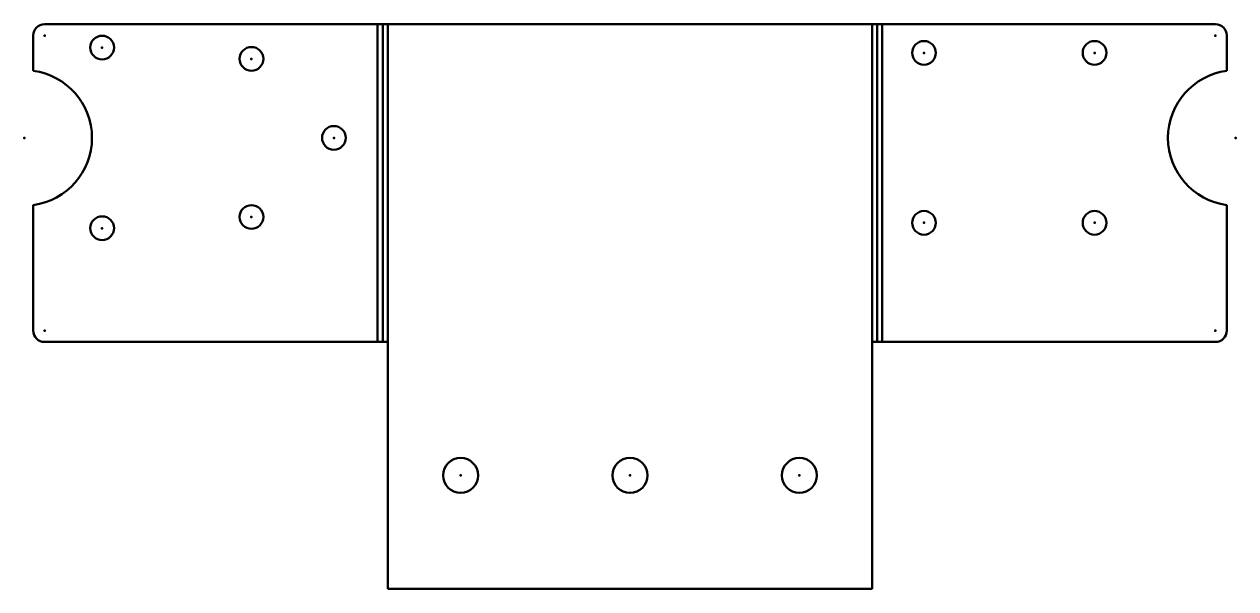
# Model space of a CAD drawing. Header units: millimetres. Extents: x -76 to 31, y -50 to 0.
import ezdxf

# ---------------------------------------------------------------- set-up
doc = ezdxf.new("R2010")
doc.units = ezdxf.units.MM
for name, color, linetype, lineweight in [('IV_ARC_CENTERS', 7, 'Continuous', 50), ('IV_BEND_DOWN', 7, 'Continuous', 50), ('IV_INTERIOR_PROFILES', 7, 'Continuous', 50), ('IV_OUTER_PROFILE', 7, 'Continuous', 50), ('IV_TANGENT', 7, 'Continuous', 50)]:
    doc.layers.add(name, color=color, linetype=linetype, lineweight=lineweight)

msp = doc.modelspace()

# ---------------------------------------------------------------- linework, layer by layer
at = {"layer": 'IV_ARC_CENTERS'}
for p in [(-74.17, -1), (29.49, -1), (-69.07, -2.07), (-55.85, -3.07), (3.69, -2.54), (18.79, -2.54), (-75.97, -10.07), (-48.55, -10.07), (31.29, -10.07), (-55.85, -17.07), (-69.07, -18.07), (3.69, -17.59), (18.79, -17.59), (-74.17, -27.14), (29.49, -27.14), (-37.34, -39.96), (-22.34, -39.96), (-7.34, -39.96)]:
    msp.add_point(p, dxfattribs=at)
at = {"layer": 'IV_BEND_DOWN'}
for p, q in [((-44.23, 0), (-44.23, -28.14)), ((-0.45, -28.14), (-0.45, 0))]:
    msp.add_line(p, q, dxfattribs=at)
at = {"layer": 'IV_INTERIOR_PROFILES'}
for centre, radius in [((-69.07, -2.07), 1.05), ((-55.85, -3.07), 1.05), ((3.69, -2.54), 1.05), ((18.79, -2.54), 1.05), ((-48.55, -10.07), 1.05), ((-55.85, -17.07), 1.05), ((-69.07, -18.07), 1.05), ((3.69, -17.59), 1.05), ((18.79, -17.59), 1.05), ((-37.34, -39.96), 1.55), ((-22.34, -39.96), 1.55), ((-7.34, -39.96), 1.55)]:
    msp.add_circle(centre, radius, dxfattribs=at)
at = {"layer": 'IV_OUTER_PROFILE'}
for p, q in [((-74.17, 0), (29.49, 0)), ((-75.17, -4.12), (-75.17, -1)), ((30.49, -1), (30.49, -4.12)), ((-75.17, -27.14), (-75.17, -16.02)), ((30.49, -16.02), (30.49, -27.14)), ((-43.78, -28.14), (-74.17, -28.14)), ((-43.78, -50), (-43.78, -28.14)), ((29.49, -28.14), (-0.9, -28.14)), ((-0.9, -28.14), (-0.9, -50)), ((-0.9, -50), (-43.78, -50))]:
    msp.add_line(p, q, dxfattribs=at)
for centre, radius, start, end in [((-74.17, -1), 1, 90, 180), ((29.49, -1), 1, 360, 90), ((-75.97, -10.07), 6, 277.6623, 82.3377), ((31.29, -10.07), 6, 97.6623, 262.3377), ((-74.17, -27.14), 1, 180, 270), ((29.49, -27.14), 1, 270, 360)]:
    msp.add_arc(centre, radius, start, end, dxfattribs=at)
at = {"layer": 'IV_TANGENT'}
for p, q in [((-44.68, -28.14), (-44.68, 0)), ((-43.78, 0), (-43.78, -28.14)), ((-0.9, -28.14), (-0.9, 0)), ((0, 0), (0, -28.14))]:
    msp.add_line(p, q, dxfattribs=at)

doc.saveas('drawing.dxf')
